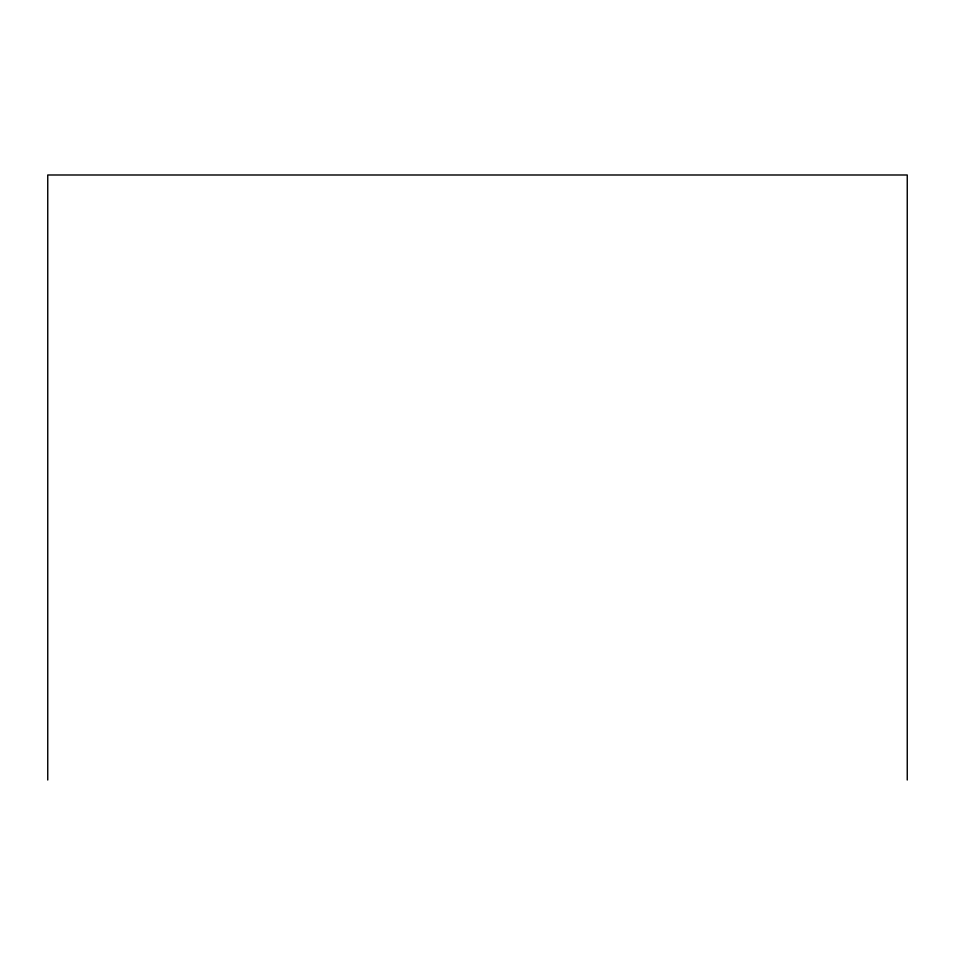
<?xml version="1.0" encoding="UTF-8"?>
<svg xmlns="http://www.w3.org/2000/svg" width="955" height="955" viewBox="0 0 955 955"><rect width="100%" height="100%" fill="white"/><g stroke="black" fill="none" stroke-linecap="round" stroke-linejoin="round"><path stroke-width="1.43" d="M907.25 780.008L907.25 174.992L47.75 174.992L47.75 780.008"/></g></svg>
